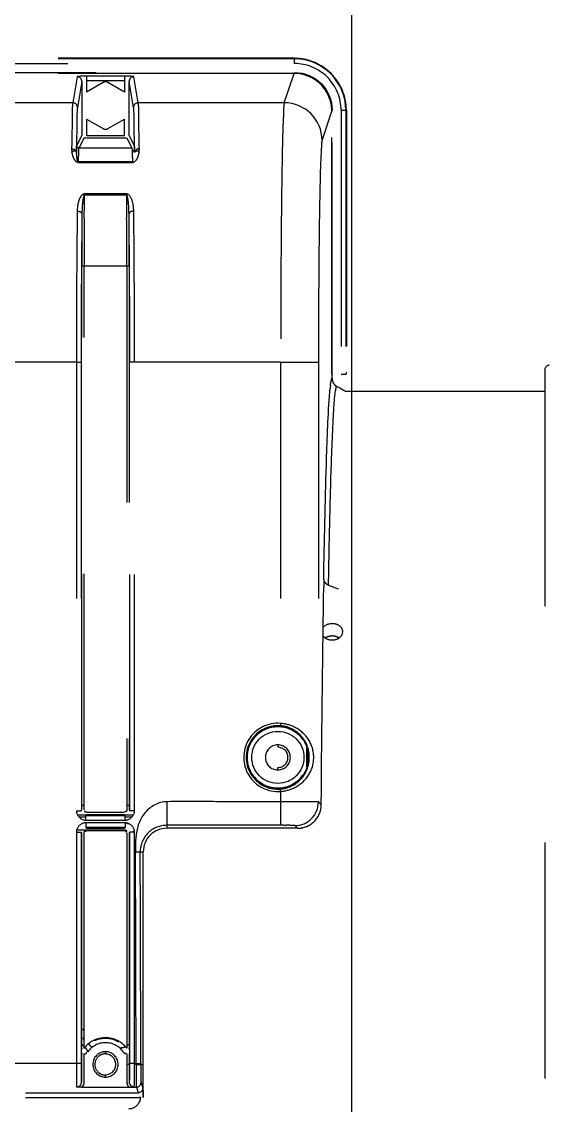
# Model space of a CAD drawing. Header units: millimetres. Extents: x 17886 to 18265, y -8727 to -7321.
# Drawn here: x 17964.108 to 17965.225, y -7873.928 to -7871.634 of the extents above; entities that cross this region are included whole.
import ezdxf

# ---------------------------------------------------------------- set-up
doc = ezdxf.new("R2010")
doc.units = ezdxf.units.MM
doc.linetypes.add('EPL_DASH', pattern=[1, 0.5, -0.5])
doc.layers.add('3551370_DKREDXF_CONTINUOUS_LINE', color=7, linetype='Continuous')

msp = doc.modelspace()

# ---------------------------------------------------------------- linework, layer by layer
at = {"color": 6}
msp.add_lwpolyline([(17965.30618, -7860.90246), (17964.80618, -7860.90246), (17964.80618, -7880.90246), (17965.30618, -7880.90246)], close=True, dxfattribs=at)
at = {"layer": '3551370_DKREDXF_CONTINUOUS_LINE', "color": 6, "linetype": 'EPL_DASH'}
for p, q in [((17964.68526, -7871.71146), (17962.78514, -7871.71146)), ((17964.68526, -7871.71253), (17962.78514, -7871.71253)), ((17964.68526, -7871.72252), (17964.68526, -7871.71253)), ((17964.22511, -7871.75039), (17964.21592, -7871.80559)), ((17964.23511, -7871.76037), (17964.22592, -7871.81558)), ((17964.32528, -7871.74935), (17964.24511, -7871.74935)), ((17964.32528, -7871.75933), (17964.24511, -7871.75933)), ((17964.34448, -7871.81558), (17964.33528, -7871.76037)), ((17964.35448, -7871.80559), (17964.34528, -7871.75039)), ((17964.6639, -7871.80559), (17964.68526, -7871.74146)), ((17964.21592, -7871.80559), (17963.25448, -7871.80559)), ((17964.6639, -7871.80559), (17964.35448, -7871.80559)), ((17964.74388, -7871.88549), (17964.7652, -7871.8215)), ((17964.78414, -7871.8215), (17964.79412, -7871.8215)), ((17964.79412, -7871.8215), (17964.79412, -7872.38038)), ((17964.7952, -7871.8215), (17964.7952, -7872.37647)), ((17964.22369, -7871.89548), (17964.22362, -7871.90062)), ((17964.21422, -7871.9118), (17964.21655, -7871.90714)), ((17964.34104, -7871.90152), (17964.22936, -7871.90152)), ((17964.35385, -7871.90714), (17964.35618, -7871.91181)), ((17964.23432, -7872.15133), (17964.23427, -7872.15818)), ((17964.33528, -7872.15153), (17964.23511, -7872.15153)), ((17964.33612, -7872.15818), (17964.33608, -7872.15133)), ((17964.22362, -7872.35485), (17963.24677, -7872.35485)), ((17964.22362, -7872.35484), (17964.23362, -7872.35484)), ((17964.22362, -7872.35485), (17964.22362, -7873.30426)), ((17964.23362, -7872.35484), (17964.23362, -7873.30426)), ((17964.34677, -7872.35484), (17964.33677, -7872.35484)), ((17964.33677, -7873.30426), (17964.33677, -7872.35484)), ((17964.65612, -7872.35485), (17964.34677, -7872.35485)), ((17964.34677, -7873.30426), (17964.34677, -7872.35485)), ((17964.65612, -7872.35484), (17964.73611, -7872.35484)), ((17964.65612, -7872.35485), (17964.65612, -7873.11943)), ((17964.73611, -7872.35484), (17964.73611, -7873.28576)), ((17965.2152, -7872.37129), (17965.2152, -7875.31163)), ((17964.79267, -7872.41646), (17965.2152, -7872.41646)), ((17964.65612, -7873.11943), (17964.65571, -7873.12441)), ((17964.65612, -7873.26349), (17964.65571, -7873.2585)), ((17964.65612, -7873.26349), (17964.65612, -7873.33524)), ((17964.74215, -7873.29181), (17964.73611, -7873.28576)), ((17964.24362, -7873.31425), (17964.32677, -7873.31425)), ((17964.24362, -7873.32425), (17964.32677, -7873.32425)), ((17964.32677, -7873.32989), (17964.24362, -7873.32989)), ((17964.32677, -7873.33989), (17964.24362, -7873.33989)), ((17964.4152, -7873.33524), (17964.4152, -7873.34146)), ((17964.69182, -7873.34146), (17964.4152, -7873.34146)), ((17964.69182, -7873.34146), (17964.68612, -7873.33576)), ((17964.22362, -7873.34988), (17964.22362, -7873.8395)), ((17964.23362, -7873.34988), (17964.23362, -7873.8395)), ((17964.33677, -7873.8395), (17964.33677, -7873.34988)), ((17964.34677, -7873.8395), (17964.34677, -7873.34988)), ((17964.3486, -7873.39156), (17964.3586, -7873.3915)), ((17964.3586, -7873.3915), (17964.3652, -7873.39146)), ((17964.3652, -7873.8395), (17964.3652, -7873.39146)), ((17964.23362, -7873.8395), (17963.23677, -7873.8395)), ((17964.34677, -7873.8395), (17964.33677, -7873.8395)), ((17964.35987, -7873.84146), (17964.3652, -7873.84146)), ((17964.35987, -7873.84146), (17964.35988, -7873.8449)), ((17964.35988, -7873.8449), (17964.35989, -7873.8483)), ((17964.3652, -7873.84146), (17964.3652, -7873.8395)), ((17963.24611, -7873.88943), (17964.22429, -7873.88943)), ((17964.23527, -7873.88983), (17964.33512, -7873.88983)), ((17964.35053, -7873.88943), (17964.35452, -7873.90139)), ((17964.36053, -7873.87945), (17964.3645, -7873.89137))]:
    msp.add_line(p, q, dxfattribs=at)
at = {"layer": '3551370_DKREDXF_CONTINUOUS_LINE', "color": 7, "linetype": 'EPL_DASH'}
for p, q in [((17963.7052, -7871.72252), (17964.68526, -7871.72252)), ((17964.68457, -7871.74353), (17963.69572, -7871.74353)), ((17963.7652, -7871.74146), (17964.68526, -7871.74146)), ((17964.23511, -7871.76037), (17964.23511, -7871.87502)), ((17964.24511, -7871.74935), (17964.24511, -7871.75933)), ((17964.24511, -7871.75933), (17964.24511, -7871.78279)), ((17964.32528, -7871.74935), (17964.32528, -7871.78279)), ((17964.33528, -7871.87502), (17964.33528, -7871.76037)), ((17964.2802, -7871.76253), (17964.24511, -7871.78279)), ((17964.32528, -7871.78279), (17964.2902, -7871.76253)), ((17964.7645, -7872.37937), (17964.7645, -7871.82358)), ((17964.7652, -7872.39027), (17964.7652, -7871.8215)), ((17964.78414, -7871.8215), (17964.78414, -7872.37989)), ((17964.24511, -7871.84013), (17964.2802, -7871.86039)), ((17964.24511, -7871.84013), (17964.24511, -7871.87493)), ((17964.2902, -7871.86039), (17964.32528, -7871.84013)), ((17964.32528, -7871.87493), (17964.32528, -7871.84013)), ((17964.22436, -7871.89652), (17964.23511, -7871.87502)), ((17964.24511, -7871.87493), (17964.32528, -7871.87493)), ((17964.33528, -7871.87502), (17964.34604, -7871.89652)), ((17964.22936, -7871.90152), (17964.24011, -7871.88002)), ((17964.24511, -7871.87993), (17964.32528, -7871.87993)), ((17964.33028, -7871.88002), (17964.34104, -7871.90152)), ((17964.21655, -7871.90714), (17964.22218, -7871.90714)), ((17964.34104, -7871.90714), (17964.34692, -7871.90714)), ((17964.34822, -7871.90714), (17964.35385, -7871.90714)), ((17964.22811, -7871.93014), (17964.34229, -7871.93014)), ((17964.22811, -7871.93173), (17964.34229, -7871.93173)), ((17964.24056, -7872.01299), (17964.23707, -7872.01299)), ((17964.24051, -7872.01873), (17964.24055, -7872.01279)), ((17964.24055, -7872.01279), (17964.24063, -7872.00142)), ((17964.32977, -7871.9987), (17964.24063, -7871.9987)), ((17964.24063, -7871.9987), (17964.24063, -7872.00142)), ((17964.32977, -7872.00142), (17964.24063, -7872.00142)), ((17964.32977, -7871.9987), (17964.32977, -7872.00142)), ((17964.32977, -7872.00142), (17964.32985, -7872.01279)), ((17964.33333, -7872.01299), (17964.32984, -7872.01299)), ((17964.32985, -7872.01279), (17964.32988, -7872.01873)), ((17964.24052, -7872.01898), (17964.2364, -7872.01898)), ((17964.334, -7872.01898), (17964.32987, -7872.01898)), ((17964.24034, -7872.05004), (17964.24039, -7872.04073)), ((17964.33001, -7872.04073), (17964.33005, -7872.05003)), ((17964.23511, -7873.30277), (17964.23511, -7872.15152)), ((17964.24011, -7873.30277), (17964.24011, -7872.15153)), ((17964.33028, -7872.15153), (17964.33028, -7873.30277)), ((17964.33528, -7872.15152), (17964.33528, -7873.30277)), ((17964.7645, -7872.37937), (17964.7652, -7872.38146)), ((17964.79447, -7872.38073), (17964.79412, -7872.38038)), ((17964.78169, -7872.41012), (17964.77502, -7872.40627)), ((17964.78836, -7872.41397), (17964.78169, -7872.41012)), ((17964.79267, -7872.41646), (17964.78836, -7872.41397)), ((17964.74727, -7872.81428), (17964.74755, -7872.83022)), ((17964.7478, -7872.81611), (17964.74762, -7872.82607)), ((17964.74762, -7872.82607), (17964.74755, -7872.83022)), ((17964.75748, -7872.82653), (17964.77762, -7872.83469)), ((17964.6502, -7873.16502), (17964.6502, -7873.17002)), ((17964.6502, -7873.2179), (17964.6502, -7873.2129)), ((17964.24011, -7873.29355), (17964.23511, -7873.29355)), ((17964.33528, -7873.29355), (17964.33028, -7873.29355)), ((17964.22362, -7873.30426), (17964.23362, -7873.30426)), ((17964.24362, -7873.31355), (17964.22619, -7873.31355)), ((17964.24362, -7873.31792), (17964.22935, -7873.31792)), ((17964.23362, -7873.30426), (17964.23511, -7873.30277)), ((17964.24362, -7873.31425), (17964.24511, -7873.31277)), ((17964.24362, -7873.32425), (17964.24362, -7873.31425)), ((17964.32528, -7873.30777), (17964.24511, -7873.30777)), ((17964.32528, -7873.31277), (17964.24511, -7873.31277)), ((17964.32528, -7873.31277), (17964.32677, -7873.31425)), ((17964.34421, -7873.31355), (17964.32677, -7873.31355)), ((17964.32677, -7873.32425), (17964.32677, -7873.31425)), ((17964.34105, -7873.31792), (17964.32677, -7873.31792)), ((17964.33528, -7873.30277), (17964.33677, -7873.30426)), ((17964.34677, -7873.30426), (17964.33677, -7873.30426)), ((17964.24362, -7873.32989), (17964.24362, -7873.33989)), ((17964.24511, -7873.34137), (17964.24362, -7873.33989)), ((17964.24511, -7873.34137), (17964.32528, -7873.34137)), ((17964.32677, -7873.33989), (17964.32528, -7873.34137)), ((17964.32677, -7873.32989), (17964.32677, -7873.33989)), ((17964.33437, -7873.33159), (17964.32999, -7873.33159)), ((17964.22362, -7873.34463), (17964.32528, -7873.34463)), ((17964.22362, -7873.34988), (17964.23362, -7873.34988)), ((17964.23511, -7873.35137), (17964.23362, -7873.34988)), ((17964.23511, -7873.80715), (17964.23511, -7873.35137)), ((17964.24011, -7873.80715), (17964.24011, -7873.35137)), ((17964.24511, -7873.34637), (17964.32528, -7873.34637)), ((17964.33028, -7873.35137), (17964.33028, -7873.80715)), ((17964.33677, -7873.34988), (17964.33528, -7873.35137)), ((17964.33528, -7873.35137), (17964.33528, -7873.80715)), ((17964.34677, -7873.34988), (17964.33677, -7873.34988)), ((17964.34487, -7873.34982), (17964.34489, -7873.34675)), ((17964.24011, -7873.77068), (17964.23511, -7873.76568)), ((17964.23511, -7873.79874), (17964.23932, -7873.80293)), ((17964.23558, -7873.78484), (17964.24011, -7873.78935)), ((17964.24901, -7873.79821), (17964.25121, -7873.8004)), ((17964.23459, -7873.80874), (17964.23433, -7873.80956)), ((17964.23433, -7873.81902), (17964.23433, -7873.87957)), ((17964.23933, -7873.81902), (17964.23933, -7873.87957)), ((17964.24182, -7873.80543), (17964.24399, -7873.80759)), ((17964.2852, -7873.81459), (17964.2852, -7873.81958)), ((17964.33107, -7873.87957), (17964.33107, -7873.81902)), ((17964.33607, -7873.87957), (17964.33607, -7873.81902)), ((17964.33607, -7873.84146), (17964.33107, -7873.84146)), ((17964.34677, -7873.8395), (17964.34987, -7873.8395)), ((17964.34677, -7873.84196), (17964.34677, -7873.8395)), ((17964.34987, -7873.84146), (17964.34677, -7873.84146)), ((17964.34987, -7873.8395), (17964.35987, -7873.8395)), ((17964.34987, -7873.84195), (17964.34988, -7873.84625)), ((17964.35987, -7873.8395), (17964.35987, -7873.84146)), ((17964.3652, -7873.91145), (17964.3652, -7873.84146)), ((17964.2852, -7873.86833), (17964.2852, -7873.86333)), ((17964.22429, -7873.88943), (17964.22434, -7873.88958)), ((17964.23429, -7873.87945), (17964.23433, -7873.87957)), ((17964.33607, -7873.87957), (17964.33611, -7873.87945)), ((17964.34605, -7873.88959), (17964.34611, -7873.88943)), ((17964.34611, -7873.88943), (17964.35053, -7873.88943)), ((17963.11588, -7873.90139), (17964.35452, -7873.90139)), ((17963.11588, -7873.91138), (17964.35452, -7873.91138)), ((17964.36476, -7873.91013), (17964.3652, -7873.91145))]:
    msp.add_line(p, q, dxfattribs=at)
for radius in [0.06517, 0.05517]:
    msp.add_circle((17964.6502, -7873.19146), radius, dxfattribs=at)
at = {"layer": '3551370_DKREDXF_CONTINUOUS_LINE', "color": 6, "linetype": 'EPL_DASH'}
for centre, radius, start, end in [((17964.68522, -7871.82143), 0.10997, 359.96675, 89.98246), ((17964.68525, -7871.82069), 0.10816, 89.40801, 89.99678), ((17964.68522, -7871.82143), 0.1089, 0.55203, 89.39576), ((17964.21592, -7871.81559), 0.01, 0.05205, 90.02435), ((17964.35447, -7871.81559), 0.01, 89.97565, 179.94795), ((17964.66386, -7871.88562), 0.08003, 0.09809, 89.97176), ((17964.68568, -7871.8215), 0.10844, 0.00288, 0.5897), ((17964.25126, -7872.01655), 0.02228, 141.43178, 146.24387), ((17989.68518, -7872.33484), 25.46156, 179.325312, 180.045032), ((17936.13975, -7872.34992), 28.20702, 359.989994, 0.639662), ((17984.25746, -7872.2886), 20.02361, 179.291034, 179.607217), ((17942.98099, -7872.30141), 21.35562, 0.402644, 0.699105), ((17992.75207, -7872.35038), 28.51844, 179.613851, 180.008966), ((17934.78616, -7872.35378), 29.55061, 359.997935, 0.379248), ((17965.2252, -7872.37129), 0.01, 91, 180), ((17965.16928, -7872.45143), 0.41047, 174.05195, 174.32276), ((17965.07814, -7872.44181), 0.31883, 173.26629, 174.07385), ((17964.7652, -7872.96348), 0.0294, 87.74817, 92.23354), ((17964.6502, -7873.19146), 0.07227, 85.29726, 274.70274), ((17964.6502, -7873.19146), 0.06727, 85.29726, 274.70274), ((17964.6502, -7873.19146), 0.02644, 270, 90), ((17967.38335, -7873.29528), 2.96817, 179.80649, 179.93383), ((17971.78376, -7873.29524), 7.36858, 179.973644, 180.12981), ((17964.65843, -7883.68155), 10.3963, 89.814643, 89.944535), ((17964.6861, -7873.28575), 0.05001, 270.02106, 359.97894), ((17964.69217, -7873.29127), 0.05002, 328.89266, 338.99379), ((17964.4152, -7873.39146), 0.05, 90.00004, 179.99974), ((17964.69179, -7873.29079), 0.05067, 270.03785, 284.36633), ((17886.60929, -7873.83573), 77.74058, 359.9972162, 0.3273603), ((17887.06246, -7873.83418), 77.29741, 359.996058, 0.3281377), ((17964.2852, -7873.84146), 0.02687, 270, 90), ((17963.77461, -7873.85822), 0.56204, 358.44949, 359.10162)]:
    msp.add_arc(centre, radius, start, end, dxfattribs=at)
at = {"layer": '3551370_DKREDXF_CONTINUOUS_LINE', "color": 7, "linetype": 'EPL_DASH'}
for centre, radius, start, end in [((17964.68522, -7871.82144), 0.09891, 359.96481, 89.97871), ((17964.22512, -7871.76038), 0.01, 0.05205, 90.02435), ((17964.34528, -7871.76038), 0.01, 89.97565, 179.94795), ((17964.68454, -7871.82349), 0.07997, 359.93698, 89.97572), ((17964.24188, -7871.98704), 0.10709, 89.10631, 89.94488), ((17964.27954, -7871.91224), 0.05607, 178.81282, 182.1059), ((17963.94215, -7871.92201), 0.40491, 2.11648, 2.63379), ((17963.65022, -7871.93294), 0.69704, 1.79713, 2.12762), ((17964.35384, -7871.8971), 0.01004, 270.05428, 284.8305), ((17964.30958, -7871.90343), 0.04734, 356.80653, 0.69291), ((17964.55086, -7872.0486), 0.31585, 174.09591, 174.61838), ((17986.42143, -7872.15013), 22.18632, 179.717759, 180.003606), ((17986.1339, -7872.15068), 21.89379, 179.736602, 180.002218), ((17942.43649, -7872.15068), 21.89379, 359.997781, 0.263398), ((17942.14896, -7872.15013), 22.18632, 359.996394, 0.282241), ((17964.78494, -7872.38895), 0.01992, 180.00423, 183.83794), ((17964.7851, -7872.38894), 0.02008, 183.83404, 195.00356), ((17964.78509, -7872.38892), 0.02007, 195.0556, 209.96456), ((17964.78509, -7872.3889), 0.02008, 210.02721, 226.45877), ((17964.78508, -7872.38888), 0.02009, 226.52211, 239.96192), ((17964.6502, -7873.19146), 0.06509, 36.36913, 323.63087), ((17964.6502, -7873.19146), 0.02644, 90, 270), ((17964.6502, -7873.19146), 0.02144, 270, 90), ((17959.42689, -7873.19147), 5.28499, 359.78301, 0.21721), ((17964.24377, -7873.30423), 0.02014, 180.07421, 197.97429), ((17964.32694, -7873.30425), 0.01983, 355.46608, 359.99145), ((17964.24365, -7873.35006), 0.02017, 90.07698, 107.89058), ((17964.24363, -7873.30432), 0.01994, 265.50622, 269.97341), ((17964.32675, -7873.30408), 0.02017, 270.07698, 287.89058), ((17964.32676, -7873.34982), 0.01994, 85.50622, 89.97341), ((17964.32663, -7873.34991), 0.02014, 0.07421, 17.97429), ((17964.24346, -7873.34989), 0.01983, 175.46608, 179.99145), ((17964.2852, -7873.84146), 0.05666, 37.27365, 142.72635), ((17964.2852, -7873.84146), 0.04605, 35.37065, 144.62935), ((17964.2852, -7873.84146), 0.05491, 64.62307, 112.25175), ((17964.3152, -7873.77821), 0.01509, 244.62307, 265.16841), ((17964.31524, -7873.77832), 0.02816, 302.67618, 310.97976), ((17964.31529, -7873.77838), 0.02808, 310.99362, 315.92449), ((17964.34773, -7873.84513), 0.11885, 161.36241, 162.17085), ((17964.23334, -7873.81824), 0.01506, 27.84721, 45.01648), ((17964.23347, -7873.81815), 0.01491, 13.87689, 27.7729), ((17964.26177, -7873.78989), 0.01488, 244.36693, 257.5448), ((17964.2852, -7873.84146), 0.02687, 90, 270), ((17964.2852, -7873.84146), 0.0225, 129.82359, 229.84956), ((17964.2852, -7873.84146), 0.02187, 270, 90), ((17964.31519, -7873.77818), 0.0283, 268.87802, 277.91036), ((17964.31515, -7873.77808), 0.02841, 277.9617, 294.72677), ((17964.22318, -7873.84496), 0.11831, 17.40972, 18.63915), ((17960.89429, -7873.83965), 3.45248, 359.79493, 359.96183), ((17964.34971, -7873.65), 0.19195, 270.04785, 271.17634), ((17967.66004, -7873.84004), 3.31016, 180.10755, 180.25333), ((17962.17304, -7873.84615), 2.17372, 359.26792, 359.84536), ((17966.48742, -7873.84669), 2.13753, 180.21395, 180.71148), ((17964.34602, -7873.87956), 0.01495, 180.03821, 183.5762), ((17963.46784, -7873.86289), 0.87881, 358.76035, 359.28116), ((17964.33458, -7873.91011), 0.02518, 341.10013, 358.72046), ((17964.33477, -7873.91016), 0.02498, 270.01561, 341.07115)]:
    msp.add_arc(centre, radius, start, end, dxfattribs=at)
at = {"layer": '3551370_DKREDXF_CONTINUOUS_LINE', "color": 7, "linetype": 'EPL_DASH', "extrusion": (0, 0, -1)}
for centre, major_axis, ratio, start_param, end_param in [((17964.68519, -7871.82157), (0.02532, 0.07602), 0.9984779, -0.3210504, 1.2488326), ((17964.78414, -7872.38041), (-0.01, 0), 0.0524078, 1.5707963, 3.0892328), ((17964.79269, -7872.37896), (0.00131, 0.00557), 0.3829025, 1.0194152, 1.7548827)]:
    msp.add_ellipse(centre, major_axis=major_axis, ratio=ratio, start_param=start_param, end_param=end_param, dxfattribs=at)
at = {"layer": '3551370_DKREDXF_CONTINUOUS_LINE', "color": 6, "linetype": 'EPL_DASH', "extrusion": (0, 0, -1)}
msp.add_ellipse((17964.7652, -7873.84146), major_axis=(0, 1.43), ratio=0.0174551, start_param=-1.1762701, end_param=-0.785322, dxfattribs=at)
at = {"layer": '3551370_DKREDXF_CONTINUOUS_LINE', "color": 7, "linetype": 'EPL_DASH'}
for points, knots in [([(17964.24511, -7871.74935), (17964.24257, -7871.74935), (17964.23799, -7871.74947), (17964.23144, -7871.74939), (17964.22811, -7871.7502), (17964.2252, -7871.74985), (17964.22511, -7871.75039)], [0, 0, 0, 0, 0.379686, 0.7021128, 0.9192682, 1, 1, 1, 1]), ([(17964.34528, -7871.75039), (17964.34519, -7871.74985), (17964.34229, -7871.7502), (17964.33896, -7871.74939), (17964.33241, -7871.74947), (17964.32782, -7871.74935), (17964.32528, -7871.74935)], [0, 0, 0, 0, 0.0807324, 0.2978914, 0.6203131, 1, 1, 1, 1]), ([(17964.22436, -7871.89652), (17964.22436, -7871.89771), (17964.22447, -7871.90036), (17964.22756, -7871.90085), (17964.22835, -7871.90023)], [0, 0, 0, 0, 0.5430297, 1, 1, 1, 1]), ([(17964.24011, -7871.88002), (17964.24017, -7871.87989), (17964.241, -7871.88012), (17964.2415, -7871.87995), (17964.24199, -7871.87995)], [0, 0, 0, 0, 0.2173796, 1, 1, 1, 1]), ([(17964.32528, -7871.87993), (17964.32582, -7871.87993), (17964.32696, -7871.87993), (17964.32788, -7871.87994), (17964.32961, -7871.87995), (17964.32868, -7871.87998), (17964.32844, -7871.87999)], [0, 0, 0, 0, 0.346953, 0.67883, 0.8427119, 1, 1, 1, 1]), ([(17964.34604, -7871.89652), (17964.34614, -7871.89672), (17964.34639, -7871.89907), (17964.34653, -7871.90133), (17964.34663, -7871.90341)], [0, 0, 0, 0, 0.0970211, 1, 1, 1, 1]), ([(17964.21399, -7871.90681), (17964.21441, -7871.90692), (17964.21525, -7871.90708), (17964.21612, -7871.90714), (17964.21655, -7871.90714)], [0, 0, 0, 0, 0.5014242, 1, 1, 1, 1]), ([(17964.22351, -7871.9143), (17964.2236, -7871.91688), (17964.22437, -7871.92144), (17964.22511, -7871.93018), (17964.22811, -7871.93014)], [0, 0, 0, 0, 0.4621547, 1, 1, 1, 1]), ([(17964.34104, -7871.90152), (17964.34121, -7871.90187), (17964.34126, -7871.90319), (17964.34141, -7871.90442), (17964.34146, -7871.90529)], [0, 0, 0, 0, 0.3092424, 1, 1, 1, 1]), ([(17964.34146, -7871.90529), (17964.3415, -7871.90591), (17964.34168, -7871.90911), (17964.3418, -7871.91231), (17964.34188, -7871.91489)], [0, 0, 0, 0, 0.193628, 1, 1, 1, 1]), ([(17964.34188, -7871.91489), (17964.34192, -7871.91598), (17964.34208, -7871.92107), (17964.3422, -7871.92615), (17964.34229, -7871.93014)], [0, 0, 0, 0, 0.2157525, 1, 1, 1, 1]), ([(17964.23704, -7872.01299), (17964.23697, -7872.01351), (17964.23685, -7872.01455), (17964.23674, -7872.01559), (17964.23668, -7872.01611)], [0, 0, 0, 0, 0.4973036, 1, 1, 1, 1]), ([(17964.33335, -7872.01299), (17964.3331, -7872.01101), (17964.33208, -7872.00779), (17964.33184, -7872.00145), (17964.32977, -7872.00142)], [0, 0, 0, 0, 0.4903991, 1, 1, 1, 1]), ([(17964.33361, -7872.0152), (17964.33357, -7872.01483), (17964.33349, -7872.0141), (17964.3334, -7872.01336), (17964.33335, -7872.01299)], [0, 0, 0, 0, 0.5001686, 1, 1, 1, 1]), ([(17964.334, -7872.01898), (17964.33394, -7872.01835), (17964.33381, -7872.01709), (17964.33368, -7872.01583), (17964.33361, -7872.0152)], [0, 0, 0, 0, 0.4984191, 1, 1, 1, 1]), ([(17964.74727, -7872.81428), (17964.74728, -7872.81473), (17964.74736, -7872.81564), (17964.74755, -7872.81652), (17964.74768, -7872.81696)], [0, 0, 0, 0, 0.496733, 1, 1, 1, 1]), ([(17964.24122, -7873.30591), (17964.24122, -7873.30566), (17964.24139, -7873.30508), (17964.24174, -7873.3046), (17964.24197, -7873.30434)], [0, 0, 0, 0, 0.4155227, 1, 1, 1, 1]), ([(17964.24242, -7873.3073), (17964.24211, -7873.30717), (17964.24152, -7873.30686), (17964.24122, -7873.30621), (17964.24122, -7873.30591)], [0, 0, 0, 0, 0.5326391, 1, 1, 1, 1]), ([(17964.24511, -7873.30777), (17964.24467, -7873.30777), (17964.24375, -7873.30769), (17964.24285, -7873.30748), (17964.24242, -7873.3073)], [0, 0, 0, 0, 0.486147, 1, 1, 1, 1]), ([(17964.32842, -7873.30667), (17964.32817, -7873.30667), (17964.32759, -7873.30649), (17964.32711, -7873.30614), (17964.32685, -7873.30592)], [0, 0, 0, 0, 0.4157906, 1, 1, 1, 1]), ([(17964.32982, -7873.30544), (17964.32969, -7873.30576), (17964.32938, -7873.30636), (17964.32872, -7873.30667), (17964.32842, -7873.30667)], [0, 0, 0, 0, 0.5331753, 1, 1, 1, 1]), ([(17964.33028, -7873.30277), (17964.33028, -7873.30321), (17964.33021, -7873.30412), (17964.33, -7873.30501), (17964.32982, -7873.30544)], [0, 0, 0, 0, 0.4858125, 1, 1, 1, 1]), ([(17964.24011, -7873.35137), (17964.24011, -7873.35093), (17964.24019, -7873.35002), (17964.2404, -7873.34913), (17964.24058, -7873.3487)], [0, 0, 0, 0, 0.4858125, 1, 1, 1, 1]), ([(17964.24058, -7873.3487), (17964.24071, -7873.34838), (17964.24102, -7873.34778), (17964.24168, -7873.34748), (17964.24198, -7873.34748)], [0, 0, 0, 0, 0.5331753, 1, 1, 1, 1]), ([(17964.24198, -7873.34748), (17964.24222, -7873.34748), (17964.24281, -7873.34765), (17964.24329, -7873.348), (17964.24355, -7873.34822)], [0, 0, 0, 0, 0.4157906, 1, 1, 1, 1]), ([(17964.32528, -7873.34637), (17964.32573, -7873.34637), (17964.32664, -7873.34645), (17964.32754, -7873.34666), (17964.32797, -7873.34684)], [0, 0, 0, 0, 0.486147, 1, 1, 1, 1]), ([(17964.32797, -7873.34684), (17964.32829, -7873.34697), (17964.32888, -7873.34728), (17964.32918, -7873.34793), (17964.32918, -7873.34823)], [0, 0, 0, 0, 0.5326391, 1, 1, 1, 1]), ([(17964.32918, -7873.34823), (17964.32918, -7873.34848), (17964.329, -7873.34906), (17964.32865, -7873.34954), (17964.32843, -7873.3498)], [0, 0, 0, 0, 0.4155227, 1, 1, 1, 1]), ([(17964.32966, -7873.3472), (17964.32966, -7873.34734), (17964.32962, -7873.34763), (17964.32952, -7873.3479), (17964.32946, -7873.34803)], [0, 0, 0, 0, 0.4701567, 1, 1, 1, 1]), ([(17964.2644, -7873.79064), (17964.26382, -7873.79087), (17964.26259, -7873.79115), (17964.2613, -7873.79103), (17964.26072, -7873.7908)], [0, 0, 0, 0, 0.5015418, 1, 1, 1, 1]), ([(17964.2347, -7873.81947), (17964.23463, -7873.81963), (17964.23446, -7873.81994), (17964.23421, -7873.8202), (17964.23408, -7873.82032)], [0, 0, 0, 0, 0.4816776, 1, 1, 1, 1]), ([(17964.2344, -7873.81678), (17964.23461, -7873.81721), (17964.23493, -7873.81809), (17964.23486, -7873.81906), (17964.2347, -7873.81947)], [0, 0, 0, 0, 0.5184516, 1, 1, 1, 1]), ([(17964.23933, -7873.81902), (17964.23964, -7873.81903), (17964.24029, -7873.81903), (17964.24094, -7873.81901), (17964.24127, -7873.81898)], [0, 0, 0, 0, 0.4890767, 1, 1, 1, 1]), ([(17964.24127, -7873.81898), (17964.24275, -7873.81887), (17964.24537, -7873.81791), (17964.24547, -7873.81561), (17964.24542, -7873.81497)], [0, 0, 0, 0, 0.6981209, 1, 1, 1, 1]), ([(17964.32274, -7873.8148), (17964.32355, -7873.81594), (17964.32505, -7873.8186), (17964.32859, -7873.8182), (17964.32961, -7873.81732)], [0, 0, 0, 0, 0.5081965, 1, 1, 1, 1]), ([(17964.35365, -7873.84191), (17964.35423, -7873.8419), (17964.3553, -7873.84187), (17964.35638, -7873.84183), (17964.35688, -7873.8418)], [0, 0, 0, 0, 0.531553, 1, 1, 1, 1]), ([(17964.35688, -7873.8418), (17964.35729, -7873.84178), (17964.35802, -7873.84174), (17964.35874, -7873.84168), (17964.35905, -7873.84164)], [0, 0, 0, 0, 0.5710014, 1, 1, 1, 1]), ([(17964.35905, -7873.84164), (17964.35925, -7873.84162), (17964.35948, -7873.84156), (17964.35984, -7873.84154), (17964.35987, -7873.84146)], [0, 0, 0, 0, 0.7110658, 1, 1, 1, 1]), ([(17964.23748, -7873.88679), (17964.23716, -7873.88713), (17964.23635, -7873.88777), (17964.23539, -7873.88814), (17964.23487, -7873.88827)], [0, 0, 0, 0, 0.4700943, 1, 1, 1, 1]), ([(17964.34611, -7873.88943), (17964.34617, -7873.8892), (17964.3463, -7873.88667), (17964.34639, -7873.88417), (17964.34644, -7873.88191)], [0, 0, 0, 0, 0.0974325, 1, 1, 1, 1]), ([(17964.35005, -7873.87323), (17964.35008, -7873.87518), (17964.3502, -7873.88044), (17964.35014, -7873.88572), (17964.35047, -7873.88902)], [0, 0, 0, 0, 0.3702115, 1, 1, 1, 1]), ([(17964.35047, -7873.88902), (17964.35048, -7873.88911), (17964.3505, -7873.88924), (17964.35052, -7873.88938), (17964.35053, -7873.88943)], [0, 0, 0, 0, 0.6101234, 1, 1, 1, 1]), ([(17964.3645, -7873.89137), (17964.36454, -7873.89247), (17964.36472, -7873.89872), (17964.36476, -7873.90498), (17964.36476, -7873.91013)], [0, 0, 0, 0, 0.1760847, 1, 1, 1, 1])]:
    msp.add_open_spline(points, degree=3, knots=knots, dxfattribs=at)
for points in [[(17964.2902, -7871.76253), (17964.28731, -7871.76087), (17964.28308, -7871.76087), (17964.2802, -7871.76253)], [(17964.2802, -7871.86039), (17964.28308, -7871.86205), (17964.28731, -7871.86205), (17964.2902, -7871.86039)], [(17964.21348, -7871.90286), (17964.21342, -7871.90792), (17964.21415, -7871.91306), (17964.2157, -7871.91788)], [(17964.21348, -7871.90286), (17964.21667, -7871.90288), (17964.22029, -7871.90437), (17964.22212, -7871.90698)], [(17964.2157, -7871.91788), (17964.21696, -7871.9218), (17964.21877, -7871.92578), (17964.2217, -7871.92867)], [(17964.22212, -7871.90698), (17964.22295, -7871.90816), (17964.22347, -7871.90964), (17964.22348, -7871.91108)], [(17964.34827, -7871.90698), (17964.34745, -7871.90816), (17964.34692, -7871.90964), (17964.34692, -7871.91108)], [(17964.35692, -7871.90286), (17964.35372, -7871.90288), (17964.35011, -7871.90437), (17964.34827, -7871.90698)], [(17964.34904, -7871.92832), (17964.35204, -7871.92506), (17964.3539, -7871.92076), (17964.35511, -7871.9165)], [(17964.35511, -7871.9165), (17964.35608, -7871.91311), (17964.35665, -7871.90959), (17964.35685, -7871.90607)], [(17964.2217, -7871.92867), (17964.22338, -7871.93033), (17964.22574, -7871.93175), (17964.22811, -7871.93173)], [(17964.34229, -7871.93173), (17964.34481, -7871.93176), (17964.34733, -7871.93017), (17964.34904, -7871.92832)], [(17964.23834, -7872.00584), (17964.23801, -7872.00824), (17964.23737, -7872.01059), (17964.23704, -7872.01299)], [(17964.24063, -7872.00142), (17964.23897, -7872.0014), (17964.23857, -7872.0042), (17964.23834, -7872.00584)], [(17964.2364, -7872.01898), (17964.23572, -7872.02624), (17964.23543, -7872.03354), (17964.23538, -7872.04084)], [(17964.24039, -7872.04073), (17964.24042, -7872.03339), (17964.24047, -7872.02606), (17964.24051, -7872.01873)], [(17964.32988, -7872.01873), (17964.32993, -7872.02606), (17964.32997, -7872.03339), (17964.33001, -7872.04073)], [(17964.33501, -7872.04084), (17964.33496, -7872.03354), (17964.33469, -7872.02624), (17964.334, -7872.01898)], [(17964.74768, -7872.81696), (17964.74854, -7872.81991), (17964.75078, -7872.82252), (17964.7533, -7872.82428)], [(17964.7533, -7872.82428), (17964.7546, -7872.82518), (17964.75602, -7872.82593), (17964.75748, -7872.82653)], [(17964.22461, -7873.31045), (17964.2269, -7873.31749), (17964.23468, -7873.32361), (17964.24207, -7873.32419)], [(17964.33294, -7873.32328), (17964.33999, -7873.321), (17964.34612, -7873.31321), (17964.34671, -7873.30582)], [(17964.23745, -7873.33086), (17964.2304, -7873.33315), (17964.22427, -7873.34093), (17964.22369, -7873.34832)], [(17964.34579, -7873.34369), (17964.3435, -7873.33665), (17964.33571, -7873.33053), (17964.32833, -7873.32995)], [(17964.33445, -7873.33239), (17964.33302, -7873.33191), (17964.3315, -7873.33159), (17964.32999, -7873.33159)], [(17964.32528, -7873.34463), (17964.32698, -7873.34463), (17964.32966, -7873.34551), (17964.32966, -7873.3472)], [(17964.25121, -7873.8004), (17964.2524, -7873.80158), (17964.25381, -7873.80258), (17964.25533, -7873.80331)], [(17964.27757, -7873.82029), (17964.27512, -7873.82117), (17964.27279, -7873.82251), (17964.27079, -7873.82418)], [(17964.2852, -7873.81896), (17964.28262, -7873.81896), (17964.28, -7873.81942), (17964.27757, -7873.82029)], [(17964.27069, -7873.85866), (17964.2727, -7873.86035), (17964.27505, -7873.86171), (17964.27752, -7873.86261)], [(17964.27752, -7873.86261), (17964.27996, -7873.86349), (17964.2826, -7873.86396), (17964.2852, -7873.86396)], [(17964.22429, -7873.88943), (17964.22762, -7873.88943), (17964.23128, -7873.88732), (17964.23294, -7873.88444)], [(17964.23528, -7873.88983), (17964.23163, -7873.88983), (17964.22798, -7873.88972), (17964.22434, -7873.88958)], [(17964.23294, -7873.88444), (17964.2338, -7873.88295), (17964.23428, -7873.88117), (17964.23429, -7873.87945)], [(17964.23933, -7873.87957), (17964.23932, -7873.88205), (17964.23918, -7873.88497), (17964.23748, -7873.88679)], [(17964.33512, -7873.88983), (17964.3328, -7873.88736), (17964.33131, -7873.88388), (17964.3311, -7873.88049)], [(17964.33512, -7873.88983), (17964.33876, -7873.88983), (17964.34241, -7873.88972), (17964.34605, -7873.88959)], [(17964.33745, -7873.88444), (17964.33659, -7873.88294), (17964.33611, -7873.88117), (17964.33611, -7873.87945)], [(17964.34111, -7873.88809), (17964.33962, -7873.88723), (17964.33831, -7873.88593), (17964.33745, -7873.88444)], [(17964.34611, -7873.88943), (17964.34438, -7873.88943), (17964.34261, -7873.88895), (17964.34111, -7873.88809)], [(17964.35452, -7873.90139), (17964.35923, -7873.9014), (17964.36451, -7873.89608), (17964.3645, -7873.89137)], [(17964.35452, -7873.91138), (17964.35628, -7873.91138), (17964.35806, -7873.91113), (17964.35976, -7873.91067)]]:
    msp.add_open_spline(points, degree=3, dxfattribs=at)
at = {"layer": '3551370_DKREDXF_CONTINUOUS_LINE', "color": 6, "linetype": 'EPL_DASH'}
for points, knots in [([(17964.21592, -7871.80559), (17964.21437, -7871.81508), (17964.21515, -7871.84773), (17964.21376, -7871.88004), (17964.21348, -7871.90286)], [0, 0, 0, 0, 0.2962564, 1, 1, 1, 1]), ([(17964.35692, -7871.90286), (17964.35663, -7871.88004), (17964.35525, -7871.84773), (17964.35603, -7871.81508), (17964.35448, -7871.80559)], [0, 0, 0, 0, 0.7037436, 1, 1, 1, 1]), ([(17964.6639, -7871.80559), (17964.6625, -7871.81052), (17964.66242, -7871.82739), (17964.66031, -7871.86125), (17964.65948, -7871.91315), (17964.6582, -7871.98075), (17964.65734, -7872.06186), (17964.65637, -7872.18806), (17964.65612, -7872.28691), (17964.65612, -7872.35485)], [0, 0, 0, 0, 0.0279743, 0.0907713, 0.1861973, 0.3108407, 0.4602329, 0.6290131, 1, 1, 1, 1]), ([(17964.22592, -7871.81558), (17964.22461, -7871.82343), (17964.2251, -7871.85026), (17964.22395, -7871.8768), (17964.22369, -7871.89548)], [0, 0, 0, 0, 0.2987109, 1, 1, 1, 1]), ([(17964.34678, -7871.90062), (17964.34651, -7871.88071), (17964.34528, -7871.85246), (17964.34586, -7871.82391), (17964.34448, -7871.81558)], [0, 0, 0, 0, 0.7021923, 1, 1, 1, 1]), ([(17964.22348, -7871.91108), (17964.22352, -7871.90968), (17964.22367, -7871.9055), (17964.22382, -7871.90132), (17964.22406, -7871.89854)], [0, 0, 0, 0, 0.3336172, 1, 1, 1, 1]), ([(17964.22406, -7871.89854), (17964.2241, -7871.89809), (17964.22419, -7871.89742), (17964.22426, -7871.89672), (17964.22436, -7871.89652)], [0, 0, 0, 0, 0.6720454, 1, 1, 1, 1]), ([(17964.74388, -7871.88549), (17964.7425, -7871.88965), (17964.74239, -7871.90415), (17964.74031, -7871.93302), (17964.73947, -7871.9774), (17964.73819, -7872.03516), (17964.73733, -7872.10447), (17964.73636, -7872.21231), (17964.73611, -7872.29678), (17964.73611, -7872.35484)], [0, 0, 0, 0, 0.0280254, 0.0908377, 0.1862643, 0.3109003, 0.4602802, 0.6290455, 1, 1, 1, 1]), ([(17964.22811, -7871.93014), (17964.22814, -7871.92869), (17964.22825, -7871.92361), (17964.22839, -7871.91853), (17964.22851, -7871.91489)], [0, 0, 0, 0, 0.2839656, 1, 1, 1, 1]), ([(17964.22851, -7871.91489), (17964.22862, -7871.91169), (17964.22918, -7871.90738), (17964.22879, -7871.90265), (17964.22936, -7871.90152)], [0, 0, 0, 0, 0.7163235, 1, 1, 1, 1]), ([(17964.34501, -7872.03502), (17964.34493, -7872.02823), (17964.3438, -7872.01617), (17964.33658, -7871.99869), (17964.32977, -7871.9987)], [0, 0, 0, 0, 0.4993344, 1, 1, 1, 1]), ([(17964.22538, -7872.03502), (17964.22665, -7872.03503), (17964.23044, -7872.03537), (17964.23531, -7872.03811), (17964.23538, -7872.04084)], [0, 0, 0, 0, 0.3177949, 1, 1, 1, 1]), ([(17964.34501, -7872.03502), (17964.34374, -7872.03503), (17964.33995, -7872.03537), (17964.33508, -7872.03811), (17964.33501, -7872.04084)], [0, 0, 0, 0, 0.3178037, 1, 1, 1, 1]), ([(17964.76222, -7872.39903), (17964.76258, -7872.39659), (17964.76333, -7872.39359), (17964.76405, -7872.38934), (17964.76502, -7872.38895)], [0, 0, 0, 0, 0.7022226, 1, 1, 1, 1]), ([(17964.75748, -7872.82653), (17964.75838, -7872.77506), (17964.76027, -7872.68292), (17964.76351, -7872.56206), (17964.76736, -7872.47679), (17964.76993, -7872.43208), (17964.77225, -7872.41625)], [0, 0, 0, 0, 0.376047, 0.6733753, 0.8831282, 1, 1, 1, 1]), ([(17964.77225, -7872.41625), (17964.77261, -7872.41383), (17964.77335, -7872.41086), (17964.77406, -7872.40666), (17964.77502, -7872.40627)], [0, 0, 0, 0, 0.7020185, 1, 1, 1, 1]), ([(17964.74727, -7872.81428), (17964.74868, -7872.73348), (17964.75167, -7872.60438), (17964.75583, -7872.47523), (17964.75944, -7872.42703)], [0, 0, 0, 0, 0.6257089, 1, 1, 1, 1]), ([(17964.7877, -7872.92549), (17964.7877, -7872.92089), (17964.78141, -7872.91088), (17964.77076, -7872.90836), (17964.7652, -7872.90836)], [0, 0, 0, 0, 0.4529267, 1, 1, 1, 1]), ([(17964.7652, -7872.94284), (17964.77077, -7872.94284), (17964.78145, -7872.94018), (17964.7877, -7872.93012), (17964.7877, -7872.92549)], [0, 0, 0, 0, 0.5457716, 1, 1, 1, 1]), ([(17964.6825, -7873.25035), (17964.69255, -7873.24475), (17964.71036, -7873.22748), (17964.72006, -7873.19153), (17964.71043, -7873.15556), (17964.69265, -7873.13825), (17964.68261, -7873.13263)], [0, 0, 0, 0, 0.2446034, 0.4999311, 0.7554485, 1, 1, 1, 1]), ([(17964.68681, -7873.25474), (17964.69805, -7873.24888), (17964.71836, -7873.23088), (17964.73011, -7873.19154), (17964.71845, -7873.15217), (17964.69817, -7873.13413), (17964.68695, -7873.12825)], [0, 0, 0, 0, 0.245796, 0.4999359, 0.7542597, 1, 1, 1, 1]), ([(17964.4152, -7873.28525), (17964.39802, -7873.28525), (17964.36292, -7873.30472), (17964.35187, -7873.3398), (17964.34985, -7873.35718)], [0, 0, 0, 0, 0.495493, 1, 1, 1, 1]), ([(17964.65612, -7873.28525), (17964.61597, -7873.28525), (17964.53566, -7873.28554), (17964.45535, -7873.28466), (17964.4152, -7873.28525)], [0, 0, 0, 0, 0.5000002, 1, 1, 1, 1]), ([(17964.73611, -7873.28576), (17964.73533, -7873.28547), (17964.73217, -7873.28587), (17964.72119, -7873.28504), (17964.71078, -7873.28539), (17964.70269, -7873.28535)], [0, 0, 0, 0, 0.0744029, 0.2740712, 1, 1, 1, 1]), ([(17964.4152, -7873.31193), (17964.41521, -7873.31756), (17964.4157, -7873.32529), (17964.41481, -7873.33314), (17964.4152, -7873.33524)], [0, 0, 0, 0, 0.7245613, 1, 1, 1, 1]), ([(17964.4152, -7873.33524), (17964.40103, -7873.33524), (17964.37098, -7873.34669), (17964.35852, -7873.37684), (17964.3586, -7873.3915)], [0, 0, 0, 0, 0.4914871, 1, 1, 1, 1]), ([(17964.68612, -7873.33576), (17964.68554, -7873.33518), (17964.68203, -7873.33606), (17964.67627, -7873.33505), (17964.66685, -7873.33539), (17964.65991, -7873.33524), (17964.65612, -7873.33524)], [0, 0, 0, 0, 0.0812974, 0.2991871, 0.6214063, 1, 1, 1, 1]), ([(17964.22362, -7873.8395), (17964.22362, -7873.85098), (17964.22335, -7873.86618), (17964.22421, -7873.88271), (17964.2239, -7873.88797), (17964.22429, -7873.88943)], [0, 0, 0, 0, 0.6891908, 0.9092591, 1, 1, 1, 1]), ([(17964.23362, -7873.8395), (17964.23362, -7873.84202), (17964.23364, -7873.8512), (17964.2337, -7873.86037), (17964.23382, -7873.86704)], [0, 0, 0, 0, 0.2739989, 1, 1, 1, 1]), ([(17964.33658, -7873.86704), (17964.33661, -7873.86505), (17964.33673, -7873.85587), (17964.33677, -7873.84669), (17964.33677, -7873.8395)], [0, 0, 0, 0, 0.2167995, 1, 1, 1, 1]), ([(17964.35989, -7873.8483), (17964.35992, -7873.85556), (17964.36083, -7873.86577), (17964.35954, -7873.87648), (17964.36053, -7873.87945)], [0, 0, 0, 0, 0.698851, 1, 1, 1, 1]), ([(17964.23382, -7873.86704), (17964.23384, -7873.8687), (17964.23411, -7873.8728), (17964.2335, -7873.87709), (17964.23429, -7873.87945)], [0, 0, 0, 0, 0.4009686, 1, 1, 1, 1]), ([(17964.33611, -7873.87945), (17964.33617, -7873.87926), (17964.3363, -7873.87723), (17964.33639, -7873.87524), (17964.33644, -7873.87343)], [0, 0, 0, 0, 0.0978638, 1, 1, 1, 1]), ([(17964.35053, -7873.88943), (17964.35118, -7873.88943), (17964.35249, -7873.88929), (17964.35374, -7873.88891), (17964.35435, -7873.88866)], [0, 0, 0, 0, 0.4960847, 1, 1, 1, 1]), ([(17964.35435, -7873.88866), (17964.35495, -7873.88841), (17964.35612, -7873.88779), (17964.35714, -7873.88697), (17964.3576, -7873.88651)], [0, 0, 0, 0, 0.5000545, 1, 1, 1, 1])]:
    msp.add_open_spline(points, degree=3, knots=knots, dxfattribs=at)
for points in [[(17964.22362, -7871.90062), (17964.22357, -7871.90411), (17964.22352, -7871.90759), (17964.22348, -7871.91108)], [(17964.34692, -7871.91108), (17964.34687, -7871.90759), (17964.34683, -7871.90411), (17964.34678, -7871.90062)], [(17964.23274, -7872.00417), (17964.23064, -7872.0073), (17964.22925, -7872.01091), (17964.2282, -7872.01453)], [(17964.24063, -7871.9987), (17964.23801, -7871.99863), (17964.23548, -7872.00061), (17964.23384, -7872.00266)], [(17964.2282, -7872.01453), (17964.22628, -7872.02115), (17964.22547, -7872.02813), (17964.22538, -7872.03502)], [(17964.76151, -7872.40442), (17964.76173, -7872.40262), (17964.76196, -7872.40083), (17964.76222, -7872.39903)], [(17964.75944, -7872.42703), (17964.75984, -7872.42162), (17964.76028, -7872.41621), (17964.76082, -7872.41082)], [(17964.7652, -7872.90836), (17964.75829, -7872.90836), (17964.75047, -7872.91107), (17964.74609, -7872.91642)], [(17964.74586, -7872.93432), (17964.75016, -7872.9399), (17964.75815, -7872.94284), (17964.7652, -7872.94284)], [(17964.75079, -7872.93803), (17964.75468, -7872.93557), (17964.75944, -7872.93428), (17964.76405, -7872.9341)], [(17964.76635, -7872.9341), (17964.77099, -7872.93428), (17964.77579, -7872.93559), (17964.77971, -7872.93809)], [(17964.68261, -7873.13263), (17964.67443, -7873.12805), (17964.66506, -7873.12519), (17964.65571, -7873.12441)], [(17964.68695, -7873.12825), (17964.67748, -7873.12329), (17964.66678, -7873.12026), (17964.65612, -7873.11943)], [(17964.71292, -7873.17398), (17964.71282, -7873.18566), (17964.71271, -7873.19734), (17964.71261, -7873.20902)], [(17964.65571, -7873.2585), (17964.66501, -7873.25774), (17964.67434, -7873.2549), (17964.6825, -7873.25035)], [(17964.65612, -7873.26349), (17964.66673, -7873.26266), (17964.67738, -7873.25966), (17964.68681, -7873.25474)], [(17964.6685, -7873.28526), (17964.66437, -7873.28525), (17964.66025, -7873.28525), (17964.65612, -7873.28525)], [(17964.70269, -7873.28535), (17964.69915, -7873.28533), (17964.69561, -7873.28532), (17964.69207, -7873.28531)], [(17964.73886, -7873.3092), (17964.74097, -7873.30369), (17964.74211, -7873.29771), (17964.74215, -7873.29181)], [(17964.70436, -7873.33987), (17964.71668, -7873.33671), (17964.72842, -7873.32801), (17964.73499, -7873.31712)], [(17964.65612, -7873.33524), (17964.57581, -7873.33524), (17964.49551, -7873.33527), (17964.4152, -7873.33524)], [(17964.34985, -7873.35718), (17964.34852, -7873.36857), (17964.34854, -7873.38009), (17964.3486, -7873.39156)], [(17964.3576, -7873.88651), (17964.3594, -7873.88471), (17964.36053, -7873.882), (17964.36053, -7873.87945)]]:
    msp.add_open_spline(points, degree=3, dxfattribs=at)

doc.saveas('drawing.dxf')
